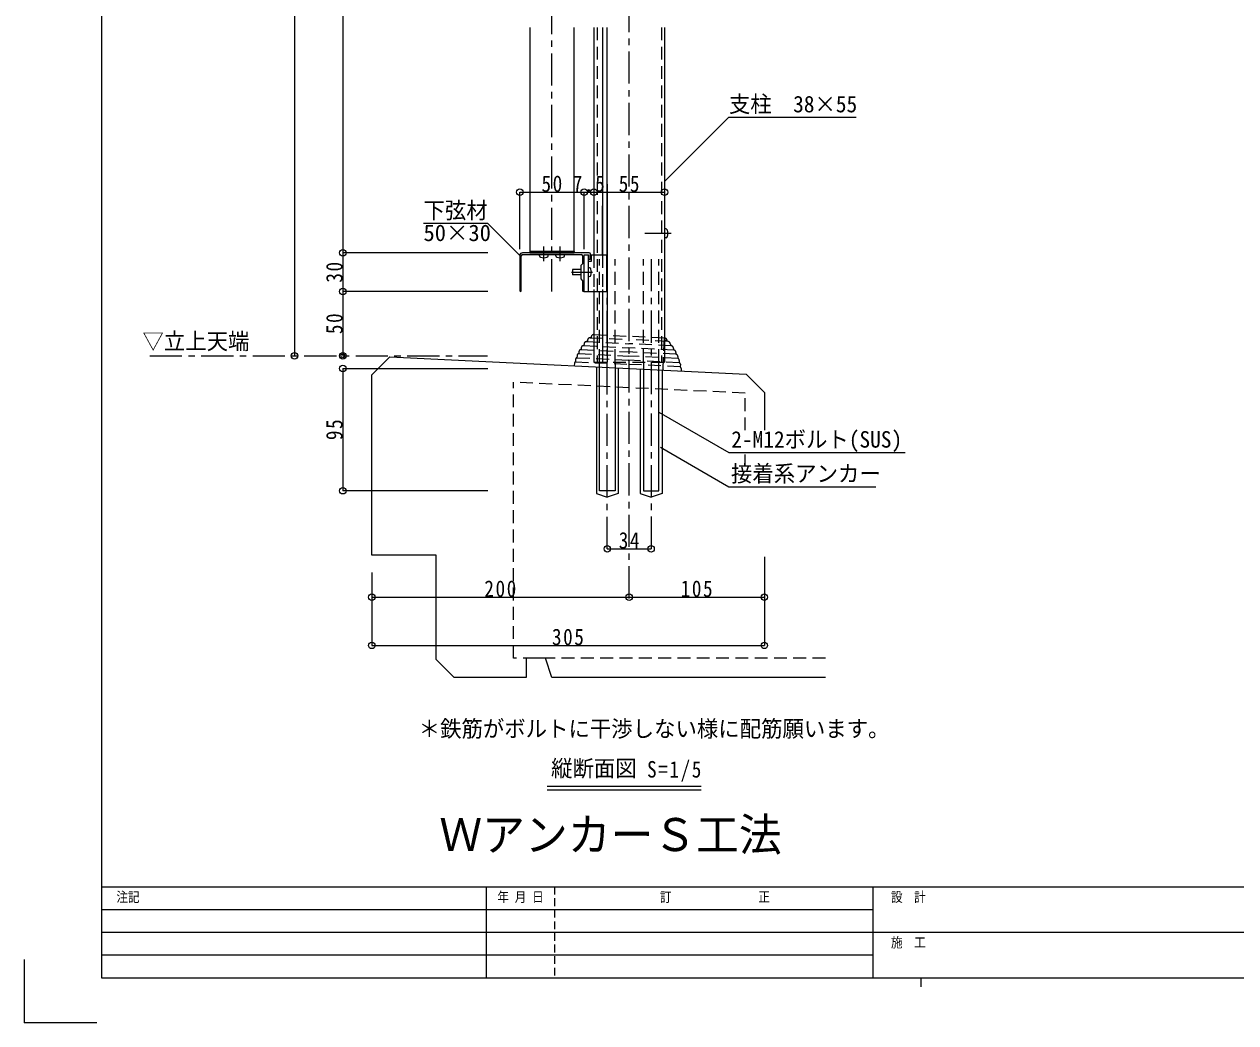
# Model space of a CAD drawing. Units: millimetres at full size, sheet at 1:5. Extents: x -1050 to 1050, y -742 to 742.
# Drawn here: x -1050 to -109, y -742 to 33 of the extents above; entities that cross this region are included whole.
import ezdxf
from ezdxf.enums import TextEntityAlignment as Align

# ---------------------------------------------------------------- set-up
doc = ezdxf.new("R2010")
doc.units = ezdxf.units.MM
doc.header["$LTSCALE"] = 5
for name, pattern in [('CHAIN1', [8, 5, -1, 1, -1]), ('DASHED1', [1.8, 1.2, -0.6]), ('DASHED2', [3, 2, -1])]:
    doc.linetypes.add(name, pattern=pattern)
for name, color, linetype in [('0-0_通り芯', 7, 'CHAIN1'), ('0-1_躯体', 134, 'Continuous'), ('1-4_印刷位置ライン', 7, 'Continuous'), ('1-5_図枠1_1', 7, 'Continuous')]:
    doc.layers.add(name, color=color, linetype=linetype)
for name, color, linetype, lineweight in [('0-3_寸法', 54, 'Continuous', 20), ('0-4_手摺部材', 92, 'Continuous', 20), ('0-5_手すり子', 12, 'Continuous', 20), ('0-6_パネル', 4, 'DASHED2', 20), ('0-8_その他', 11, 'Continuous', 20), ('0-9_文字', 3, 'Continuous', 20), ('0-A_支柱', 6, 'Continuous', 20), ('0-B_足元', 4, 'Continuous', 20)]:
    doc.layers.add(name, color=color, linetype=linetype, lineweight=lineweight)
doc.styles.add('ＭＳ ゴシック', font='')
doc.styles.add('ＭＳ 明朝', font='')
doc.styles.get('ＭＳ ゴシック').set_extended_font_data('MS Gothic')
doc.styles.get('ＭＳ 明朝').set_extended_font_data('MS Mincho')

# ---------------------------------------------------------------- blocks, each defined once
blk = doc.blocks.new('dimension_origin')
at = {"color": 0, "linetype": 'Continuous', "lineweight": -2}
blk.add_circle((0, 0), 1.25, dxfattribs=at)

msp = doc.modelspace()

# ---------------------------------------------------------------- linework, layer by layer
at = {"layer": '0-0_通り芯'}
for p, q in [((-580, -412.793), (-580, 505.456)), ((-640, -174.293), (-640, 477.181)), ((-597, -374.293), (-597, -149.129)), ((-563, -149.129), (-563, -374.293))]:
    msp.add_line(p, q, dxfattribs=at)
at = {"layer": '0-0_通り芯', "linetype": 'Continuous'}
for p, q in [((-607.5, -107.68), (-607.5, -145.793)), ((-600.7, -145.793), (-600.7, -107.68)), ((-607.5, -174.18), (-607.5, -174.293)), ((-600.7, -174.18), (-600.7, -174.293))]:
    msp.add_line(p, q, dxfattribs=at)
at = {"layer": '0-1_躯体'}
for p, q in [((-780, -239.131), (-765.858, -224.988)), ((-765.858, -224.988), (-489.142, -238.597)), ((-605.5, -232.875), (-605.5, -331.182)), ((-588.5, -233.711), (-588.5, -331.182)), ((-571.5, -234.547), (-571.5, -331.182)), ((-780, -379.293), (-780, -239.131)), ((-554.5, -235.383), (-554.5, -331.182)), ((-489.142, -238.597), (-475, -252.74)), ((-475, -252.74), (-475, -282.177)), ((-605.5, -331.182), (-597, -334.129)), ((-588.5, -331.182), (-597, -334.129)), ((-571.5, -331.182), (-563, -334.129)), ((-554.5, -331.182), (-563, -334.129)), ((-730, -379.293), (-780, -379.293)), ((-660, -459.293), (-660, -474.293)), ((-645, -459.293), (-660, -459.293)), ((-640, -474.293), (-645, -459.293)), ((-660, -474.293), (-715.858, -474.293)), ((-427.5, -474.293), (-640, -474.293))]:
    msp.add_line(p, q, dxfattribs=at)
at = {"layer": '0-1_躯体', "linetype": 'DASHED2'}
for p, q in [((-490, -253.26), (-670, -244.844)), ((-670, -459.293), (-670, -244.844)), ((-490, -282.177), (-490, -253.26)), ((-490, -309.293), (-490, -301.005)), ((-427.5, -459.293), (-670, -459.293))]:
    msp.add_line(p, q, dxfattribs=at)
at = {"layer": '0-1_躯体'}
msp.add_lwpolyline([(-715.858, -474.293), (-730, -460.151), (-730, -379.293)], dxfattribs=at)
at = {"layer": '0-3_寸法'}
for p, q in [((-840, 495), (-840, -224.293)), ((-802.5, 460), (-802.5, -144.293)), ((-665, -141.293), (-665, -97.115)), ((-665, -97.115), (-615, -97.115)), ((-615, -141.293), (-615, -97.115)), ((-615, -97.115), (-607.5, -97.115)), ((-607.5, -97.115), (-552.5, -97.115)), ((-802.5, -144.293), (-802.5, -174.293)), ((-689.807, -144.293), (-802.5, -144.293)), ((-802.5, -174.293), (-802.5, -224.293)), ((-689.807, -174.293), (-802.5, -174.293)), ((-802.5, -234.129), (-802.5, -329.129)), ((-802.5, -234.129), (-689.807, -234.129)), ((-689.807, -329.129), (-802.5, -329.129)), ((-597, -374.293), (-563, -374.293)), ((-475, -380.459), (-475, -449.293)), ((-780, -392.706), (-780, -449.293)), ((-780, -411.793), (-580, -411.793)), ((-580, -411.793), (-475, -411.793)), ((-780, -449.293), (-475, -449.293))]:
    msp.add_line(p, q, dxfattribs=at)
at = {"layer": '0-3_寸法', "linetype": 'CHAIN1'}
msp.add_line((-952.5, -224.293), (-690, -224.293), dxfattribs=at)
at = {"layer": '0-3_寸法'}
msp.add_circle((-802.5, -224.293), 1.5, dxfattribs=at)
at = {"layer": '0-4_手摺部材', "linetype": 'CHAIN1'}
for p, q in [((-646.362, -150.731), (-646.362, -139.335)), ((-633.632, -150.731), (-633.632, -139.335)), ((-624.791, -159.293), (-608.571, -159.293))]:
    msp.add_line(p, q, dxfattribs=at)
at = {"layer": '0-4_手摺部材'}
for p, q in [((-665, -146.293), (-665, -173.693)), ((-663.8, -173.693), (-663.8, -146.493)), ((-611, -144.293), (-663, -144.293)), ((-662.8, -145.493), (-617.2, -145.493)), ((-649.764, -146.612), (-649.862, -145.493)), ((-649.862, -145.493), (-642.862, -145.493)), ((-642.96, -146.612), (-642.862, -145.493)), ((-637.034, -146.612), (-637.132, -145.493)), ((-637.132, -145.493), (-630.132, -145.493)), ((-630.23, -146.612), (-630.132, -145.493)), ((-616.2, -146.493), (-616.2, -152.693)), ((-615, -145.793), (-611.5, -145.793)), ((-615, -173.693), (-615, -145.793)), ((-612, -145.793), (-612, -174.18)), ((-611.5, -145.793), (-611.5, -148.543)), ((-610, -148.543), (-610, -145.293)), ((-609.531, -145.793), (-597.5, -145.793)), ((-609.531, -145.793), (-609.531, -151.091)), ((-624, -157.293), (-624, -161.293)), ((-617.5, -157.293), (-624, -157.293)), ((-617.5, -153.993), (-616.2, -152.693)), ((-617.5, -153.993), (-617.5, -164.593)), ((-609.531, -151.091), (-612, -151.091)), ((-610.881, -155.891), (-612, -155.793)), ((-612, -155.793), (-612, -162.793)), ((-617.5, -161.293), (-624, -161.293)), ((-617.5, -164.593), (-616.2, -165.893)), ((-616.2, -165.893), (-616.2, -173.693)), ((-610.881, -162.695), (-612, -162.793))]:
    msp.add_line(p, q, dxfattribs=at)
msp.add_lwpolyline([(-615, -174.18), (-597.5, -174.18), (-597.5, -145.793)], dxfattribs=at)
for centre, radius, start, end in [((-663, -146.293), 2, 90, 180), ((-662.8, -146.493), 1, 90, 180), ((-648.469, -146.499), 1.3, 185, 254.11915), ((-646.362, -139.093), 9, 254.11915, 285.88085), ((-644.255, -146.499), 1.3, 285.88085, 355), ((-635.739, -146.499), 1.3, 185, 254.11915), ((-633.632, -139.093), 9, 254.11915, 285.88085), ((-631.525, -146.499), 1.3, 285.88085, 355), ((-617.2, -146.493), 1, 0, 90), ((-610.75, -148.543), 0.75, 180, 360), ((-611, -145.293), 1, 0, 90), ((-610.994, -157.186), 1.3, 15.88085, 85), ((-618.4, -159.293), 9, 344.11915, 15.88085), ((-610.994, -161.4), 1.3, 275, 344.11915), ((-664.4, -173.693), 0.6, 180, 360), ((-615.6, -173.693), 0.6, 180, 360)]:
    msp.add_arc(centre, radius, start, end, dxfattribs=at)
at = {"layer": '0-5_手すり子'}
for p, q in [((-657.265, 30.858), (-657.265, -143.293)), ((-622.735, -143.293), (-622.735, 30.858))]:
    msp.add_line(p, q, dxfattribs=at)
at = {"layer": '0-6_パネル'}
msp.add_line((-551.347, -211.985), (-551.442, -212.577), dxfattribs=at)
at = {"layer": '0-8_その他'}
for p, q in [((-657.265, -143.293), (-657.265, -144.293)), ((-622.735, -143.293), (-657.265, -143.293)), ((-657.265, -143.293), (-657.265, -144.293)), ((-622.735, -143.293), (-657.265, -143.293)), ((-657.265, -144.293), (-622.735, -144.293)), ((-657.265, -144.293), (-622.735, -144.293)), ((-654.642, -143.293), (-653.642, -144.293)), ((-654.642, -143.293), (-653.642, -144.293)), ((-651.107, -143.293), (-650.107, -144.293)), ((-651.107, -143.293), (-650.107, -144.293)), ((-647.571, -143.293), (-646.571, -144.293)), ((-647.571, -143.293), (-646.571, -144.293)), ((-644.036, -143.293), (-643.036, -144.293)), ((-644.036, -143.293), (-643.036, -144.293)), ((-640.5, -143.293), (-639.5, -144.293)), ((-640.5, -143.293), (-639.5, -144.293)), ((-636.964, -143.293), (-635.964, -144.293)), ((-636.964, -143.293), (-635.964, -144.293)), ((-633.429, -143.293), (-632.429, -144.293)), ((-633.429, -143.293), (-632.429, -144.293)), ((-629.893, -143.293), (-628.893, -144.293)), ((-629.893, -143.293), (-628.893, -144.293)), ((-626.358, -143.293), (-625.358, -144.293)), ((-626.358, -143.293), (-625.358, -144.293)), ((-622.822, -143.293), (-622.735, -143.38)), ((-622.822, -143.293), (-622.735, -143.38)), ((-622.735, -144.293), (-622.735, -143.293)), ((-622.735, -144.293), (-622.735, -143.293))]:
    msp.add_line(p, q, dxfattribs=at)
at = {"layer": '0-9_文字'}
for p, q in [((-524.014, -558.793), (-643.767, -558.793)), ((-524.014, -561.793), (-643.767, -561.793))]:
    msp.add_line(p, q, dxfattribs=at)
for points in [[(-552.5, -88.952), (-502.5, -38.952), (-403.75, -38.952)], [(-665, -146.293), (-689.807, -121.486), (-739.807, -121.486)], [(-557, -268.025), (-502.5, -299.49), (-365.712, -299.49)], [(-555.77, -295.254), (-502.5, -326.009), (-388.431, -326.009)]]:
    msp.add_lwpolyline(points, dxfattribs=at)
at = {"layer": '0-A_支柱'}
for p, q in [((-607.5, 30.858), (-607.5, -145.793)), ((-600.7, 30.858), (-600.7, -145.793)), ((-597.2, -174.293), (-597.2, 30.858)), ((-552.5, 30.858), (-552.5, -229.129)), ((-597.2, -90.905), (-597.2, -229.129)), ((-607.5, -172.793), (-607.5, -229.129)), ((-600.7, -172.793), (-600.7, -229.129))]:
    msp.add_line(p, q, dxfattribs=at)
at = {"layer": '0-A_支柱', "linetype": 'DASHED2'}
for p, q in [((-607.5, -145.793), (-607.5, -174.18)), ((-600.7, -145.793), (-600.7, -174.18)), ((-607.5, -229.129), (-552.5, -229.129))]:
    msp.add_line(p, q, dxfattribs=at)
at = {"layer": '0-B_足元', "linetype": 'DASHED2'}
for p, q in [((-605, 30.858), (-605, -229.129)), ((-555, 30.858), (-555, -229.129)), ((-603, -229.129), (-603, -149.129)), ((-591, -229.129), (-591, -149.129)), ((-569, -229.129), (-569, -149.129)), ((-557, -229.129), (-557, -149.129)), ((-615.427, -216.364), (-580.409, -218.086)), ((-615.112, -215.175), (-615.171, -216.376)), ((-613.186, -213.274), (-580.252, -214.893)), ((-612.364, -212.113), (-612.423, -213.312)), ((-610.448, -210.204), (-580.095, -211.697)), ((-609.529, -209.649), (-609.559, -210.248)), ((-607.434, -207.75), (-579.967, -209.1)), ((-547.318, -216.513), (-580.252, -214.893)), ((-549.741, -213.19), (-580.095, -211.697)), ((-552.5, -210.451), (-579.967, -209.1)), ((-553.728, -235.421), (-552.5, -210.451)), ((-550.601, -212.547), (-550.63, -213.146)), ((-548.022, -215.277), (-548.081, -216.476)), ((-620.504, -224.073), (-620.586, -225.727)), ((-620.586, -225.725), (-580.88, -227.678)), ((-619.086, -221.155), (-619.155, -222.565)), ((-619.155, -222.565), (-580.722, -224.455)), ((-617.326, -218.181), (-617.39, -219.475)), ((-617.39, -219.475), (-580.566, -221.286)), ((-542.289, -226.345), (-580.722, -224.455)), ((-543.742, -223.096), (-580.566, -221.286)), ((-545.391, -219.808), (-580.409, -218.086)), ((-545.588, -218.594), (-545.647, -219.795)), ((-543.678, -221.803), (-543.742, -223.096)), ((-542.219, -224.935), (-542.289, -226.345)), ((-622.55, -230.108), (-622.645, -232.032)), ((-621.624, -226.833), (-621.724, -228.874)), ((-621.724, -228.874), (-581.038, -230.874)), ((-540.351, -232.875), (-581.038, -230.874)), ((-541.175, -229.63), (-580.88, -227.678)), ((-541.094, -227.978), (-541.175, -229.632)), ((-540.251, -230.835), (-540.351, -232.875)), ((-539.65, -234.184), (-539.745, -236.108))]:
    msp.add_line(p, q, dxfattribs=at)
at = {"layer": '0-B_足元', "linetype": 'CHAIN1'}
msp.add_line((-547.28, -129.129), (-567.895, -129.129), dxfattribs=at)
at = {"layer": '0-B_足元'}
for p, q in [((-551.381, -125.727), (-552.5, -125.629)), ((-552.5, -125.629), (-552.5, -132.629)), ((-551.381, -132.531), (-552.5, -132.629)), ((-603, -329.129), (-603, -229.129)), ((-591, -229.129), (-591, -329.129)), ((-569, -229.129), (-569, -329.129)), ((-557, -329.129), (-557, -229.129)), ((-591, -329.129), (-603, -329.129)), ((-569, -329.129), (-557, -329.129))]:
    msp.add_line(p, q, dxfattribs=at)
for centre, radius, start, end in [((-551.494, -127.022), 1.3, 15.88085, 85), ((-551.494, -131.236), 1.3, 275, 344.11915), ((-558.9, -129.129), 9, 344.11915, 15.88085)]:
    msp.add_arc(centre, radius, start, end, dxfattribs=at)
at = {"layer": '0-B_足元', "linetype": 'DASHED2'}
for centre, radius, start, end in [((-615.465, -218.226), 1.862, 88.82939, 178.62364), ((-613.158, -215.228), 1.954, 83.75532, 178.43987), ((-610.322, -212.256), 2.047, 83.74599, 175.98096), ((-607.532, -209.747), 2, 87.18465, 177.18465), ((-552.598, -212.449), 2, 357.18465, 87.18465), ((-550.068, -215.219), 2.047, 358.38833, 90.6233), ((-620.415, -226.925), 1.212, 98.10566, 175.64607), ((-619.024, -224.039), 1.48, 95.06009, 181.29685), ((-617.425, -221.135), 1.661, 88.8074, 180.67528), ((-547.537, -218.455), 1.954, 355.92942, 90.61397), ((-545.535, -221.665), 1.862, 355.74565, 85.5399), ((-543.871, -224.753), 1.661, 353.69402, 85.56189), ((-621.097, -230.186), 1.455, 115.5209, 176.89521), ((-542.563, -227.799), 1.48, 353.07244, 79.3092), ((-541.463, -230.808), 1.212, 358.72322, 76.26363), ((-541.103, -234.12), 1.455, 357.47409, 58.8484)]:
    msp.add_arc(centre, radius, start, end, dxfattribs=at)
at = {"layer": '1-4_印刷位置ライン'}
for p in [(-1050, -693.374), (-993.722, -742.5)]:
    msp.add_line(p, (-1050, -742.5), dxfattribs=at)
at = {"layer": '1-5_図枠1_1'}
for p, q in [((-990, -636.793), (990, -636.793)), ((-691.162, -636.793), (-691.162, -707.5)), ((-390.657, -636.793), (-390.657, -707.5)), ((-990, -654.47), (-390.657, -654.47)), ((-990, -672.146), (-37.121, -672.146)), ((-990, -689.823), (-390.657, -689.823)), ((-353.535, -707.5), (-353.535, -714.571))]:
    msp.add_line(p, q, dxfattribs=at)
at = {"layer": '1-5_図枠1_1', "linetype": 'DASHED1'}
msp.add_line((-638.131, -636.793), (-638.131, -707.5), dxfattribs=at)
msp.add_line((-638.131, -636.793), (-638.131, -707.5), dxfattribs=at)
at = {"layer": '1-5_図枠1_1'}
msp.add_lwpolyline([(-990, 682.5), (-990, -707.5), (990, -707.5)], dxfattribs=at)

# ---------------------------------------------------------------- block references
at = {"layer": '0-3_寸法', "xscale": 2, "yscale": 2}
for p, rotation in [((-665, -97.115), 180), ((-615, -97.115), 180), ((-607.5, -97.115), 180), ((-802.5, -144.293), 270), ((-802.5, -144.293), 90), ((-802.5, -174.293), 270), ((-802.5, -174.293), 90), ((-840, -224.293), 270), ((-802.5, -224.293), 270), ((-802.5, -234.129), 90), ((-802.5, -329.129), 270), ((-597, -374.293), 180), ((-780, -411.793), 180), ((-580, -411.793), 180), ((-780, -449.293), 180)]:
    msp.add_blockref('dimension_origin', p, dxfattribs=dict(at, rotation=rotation))
for p in [(-615, -97.115), (-607.5, -97.115), (-552.5, -97.115), (-563, -374.293), (-580, -411.793), (-475, -411.793), (-475, -449.293)]:
    msp.add_blockref('dimension_origin', p, dxfattribs=at)

# ---------------------------------------------------------------- texts
at = {"layer": '0-3_寸法', "char_height": 12.83, "attachment_point": 7, "style": 'ＭＳ ゴシック'}
for s, insert in [('\\T1.17;\\W0.85;50', (-648.125, -97.115)), ('\\T1.17;\\W0.85;7.5', (-623.75, -97.115)), ('\\T1.17;\\W0.85;55', (-588.125, -97.115)), ('\\T1.17;\\W0.85;34', (-588.125, -374.293)), ('\\T1.17;\\W0.85;200', (-692.5, -411.793)), ('\\T1.17;\\W0.85;105', (-540, -411.793)), ('\\T1.17;\\W0.85;305', (-640, -449.293))]:
    msp.add_mtext(s, dxfattribs=dict(at, insert=insert))
at = {"layer": '0-3_寸法', "char_height": 12.83, "attachment_point": 7, "rotation": 90, "style": 'ＭＳ ゴシック'}
for s, insert in [('\\T1.17;\\W0.85;30', (-802.5, -167.418)), ('\\T1.17;\\W0.85;50', (-802.5, -207.418)), ('\\T1.17;\\W0.85;95', (-802.5, -289.754))]:
    msp.add_mtext(s, dxfattribs=dict(at, insert=insert))
at = {"layer": '0-9_文字', "style": 'ＭＳ ゴシック', "width": 0.95}
for s, height, p in [('支柱\u300038×55', 12.83, (-502.5, -38.952)), ('下弦材', 12.83, (-739.807, -121.486)), ('▽立上天端', 12.83, (-958.163, -223.127)), ('2-M12ボルト(SUS)', 12.83, (-500.712, -299.49)), ('接着系アンカー', 12.83, (-500.931, -326.009)), ('＊鉄筋がボルトに干渉しない様に配筋願います。', 12.83, (-743.55, -524.293)), ('縦断面図', 12.83, (-640.701, -555.106)), ('ＷアンカーＳ工法', 25.66, (-727.5, -616.793))]:
    msp.add_text(s, height=height, dxfattribs=at).set_placement(p, align=Align.BOTTOM_LEFT)
at = {"layer": '0-9_文字', "style": 'ＭＳ ゴシック'}
msp.add_text('50×30', height=12.83, dxfattribs=at).set_placement((-739.807, -138.986), align=Align.BOTTOM_LEFT)
at = {"layer": '0-9_文字', "insert": (-566.097, -555.106), "char_height": 12.83, "attachment_point": 7, "style": 'ＭＳ ゴシック'}
msp.add_mtext('\\T1.17;\\W0.85;S=1/5', dxfattribs=at)
at = {"layer": '1-5_図枠1_1', "style": 'ＭＳ 明朝', "width": 0.85}
for s, p in [('注記', (-978.418, -650.934)), ('年 月 日', (-682.419, -650.934)), ('  設  計', (-385.607, -650.934)), ('訂               正', (-556.108, -650.934)), ('  施  工', (-385.607, -686.288))]:
    msp.add_text(s, height=7.776, dxfattribs=at).set_placement(p, align=Align.BOTTOM_LEFT)

doc.saveas('drawing.dxf')
